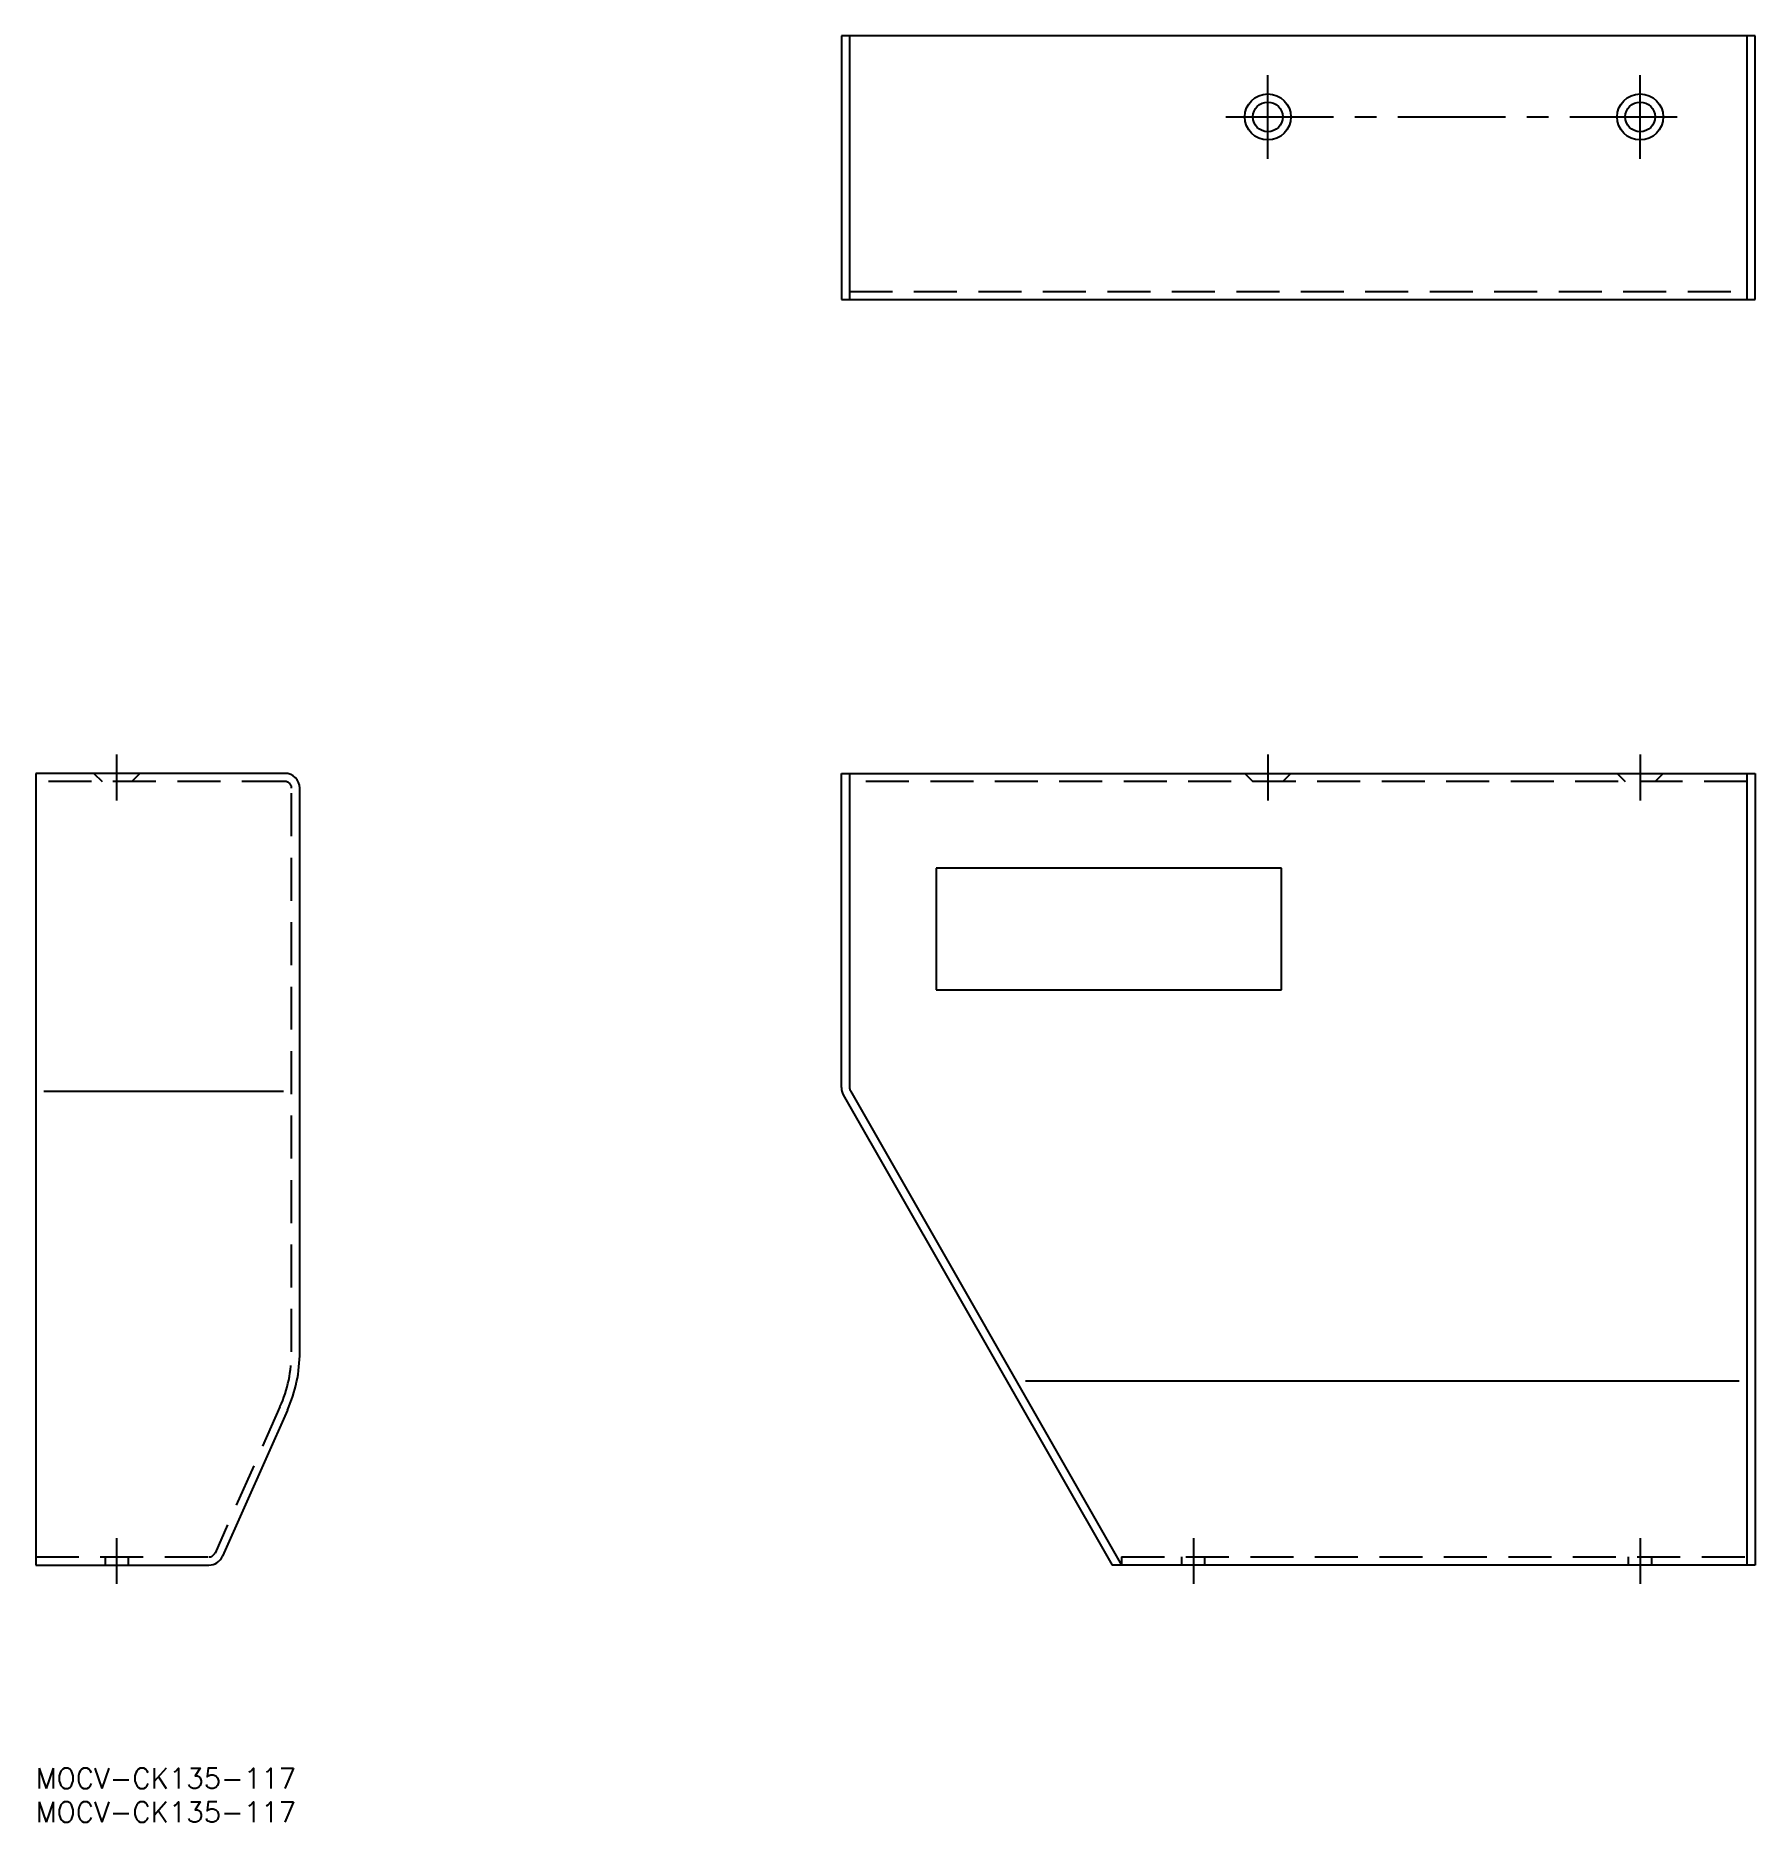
# Model space of a CAD drawing. Extents: x 0 to 254, y -9 to 255.
import ezdxf

# ---------------------------------------------------------------- set-up
doc = ezdxf.new("R2010")
doc.units = 0
doc.header["$LTSCALE"] = 0.5
doc.linetypes.add('CENTER', pattern=[50.8, 31.75, -6.35, 6.35, -6.35])
doc.linetypes.add('DASHED', pattern=[19.05, 12.7, -6.35])
doc.layers.get('0').update_dxf_attribs({"linetype": 'CONTINUOUS'})
doc.layers.add('CENTER', color=1, linetype='CENTER')
doc.styles.get("Standard").update_dxf_attribs({"font": 'txt.shx', "height": 3, "bigfont": 'bigfont.shx'})

# ---------------------------------------------------------------- blocks, each defined once
blk = doc.blocks.new('*U34')
at = {"color": 7, "linetype": 'CONTINUOUS'}
for p in [(0, -4), (0, -9)]:
    blk.add_text('MOCV-CK135-117', height=3, dxfattribs=at).set_placement(p)

msp = doc.modelspace()

# ---------------------------------------------------------------- linework, layer by layer
at = {"color": 7, "linetype": 'CONTINUOUS'}
for p, q in [((254, 255), (119, 255)), ((119, 255), (119, 216)), ((120.2, 255), (120.2, 216)), ((252.8, 216), (252.8, 255)), ((254, 216), (254, 255)), ((119, 216), (254, 216)), ((36.8, 146), (0, 146)), ((0, 146), (0, 29)), ((119, 146), (254, 146)), ((119, 99.58), (119, 146)), ((120.2, 146), (120.2, 99.58)), ((252.8, 29), (252.8, 146)), ((254, 146), (254, 29)), ((39, 60.5), (39, 143.8)), ((184, 132), (133, 132)), ((133, 132), (133, 114)), ((184, 114), (184, 132)), ((133, 114), (184, 114)), ((119.29, 98.49), (159, 29)), ((120.33, 99.09), (160.38, 29)), ((37.17, 51.89), (27.58, 30.31)), ((0, 29), (25.57, 29)), ((254, 29), (159, 29))]:
    msp.add_line(p, q, dxfattribs=at)
at = {"color": 3, "linetype": 'DASHED'}
for p, q in [((120.2, 217.2), (252.8, 217.2)), ((8.6, 146), (9.8, 144.8)), ((15.4, 146), (14.2, 144.8)), ((178.6, 146), (179.8, 144.8)), ((185.4, 146), (184.2, 144.8)), ((233.6, 146), (234.8, 144.8)), ((240.4, 146), (239.2, 144.8)), ((36.8, 144.8), (0, 144.8)), ((37.8, 60.5), (37.8, 143.8)), ((252.8, 144.8), (120.2, 144.8)), ((36.08, 52.38), (26.48, 30.79)), ((0, 30.2), (25.57, 30.2)), ((10.3, 29), (10.3, 30.2)), ((13.7, 29), (13.7, 30.2)), ((160.38, 30.2), (252.8, 30.2)), ((160.38, 30.2), (160.38, 29)), ((169.3, 29), (169.3, 30.2)), ((172.7, 29), (172.7, 30.2)), ((235.3, 29), (235.3, 30.2)), ((238.7, 29), (238.7, 30.2))]:
    msp.add_line(p, q, dxfattribs=at)
at = {"color": 3, "linetype": 'CONTINUOUS'}
for p, q in [((36.6, 99), (1.2, 99)), ((146.19, 56.25), (251.6, 56.25))]:
    msp.add_line(p, q, dxfattribs=at)
at = {"color": 7, "linetype": 'CONTINUOUS'}
for centre, radius in [((182, 243), 3.4), ((237, 243), 3.4), ((182, 243), 2.2), ((237, 243), 2.2)]:
    msp.add_circle(centre, radius, dxfattribs=at)
for centre, radius, start, end in [((36.8, 143.8), 2.2, 0, 90), ((121.2, 99.58), 2.2, 180, 209.7449), ((121.2, 99.58), 1, 180, 209.7449), ((17.8, 60.5), 21.2, 336.0375, 0), ((25.57, 31.2), 2.2, 270, 336.0375)]:
    msp.add_arc(centre, radius, start, end, dxfattribs=at)
at = {"color": 3, "linetype": 'DASHED'}
for centre, radius, start, end in [((36.8, 143.8), 1, 0, 90), ((17.8, 60.5), 20, 336.0375, 0), ((25.57, 31.2), 1, 270, 336.0375)]:
    msp.add_arc(centre, radius, start, end, dxfattribs=at)
at = {"layer": 'CENTER', "color": 1, "linetype": 'CENTER'}
for p, q in [((182, 236.81), (182, 249.19)), ((237, 236.81), (237, 249.19)), ((175.81, 243), (243.19, 243)), ((12, 142.01), (12, 148.79)), ((182, 148.79), (182, 142.01)), ((237, 148.79), (237, 142.01)), ((12, 26.21), (12, 32.99)), ((171, 32.99), (171, 26.21)), ((237, 32.99), (237, 26.21))]:
    msp.add_line(p, q, dxfattribs=at)

# ---------------------------------------------------------------- block references
at = {"color": 7, "linetype": 'CONTINUOUS'}
msp.add_blockref('*U34', (0, 0), dxfattribs=at)

doc.saveas('drawing.dxf')
